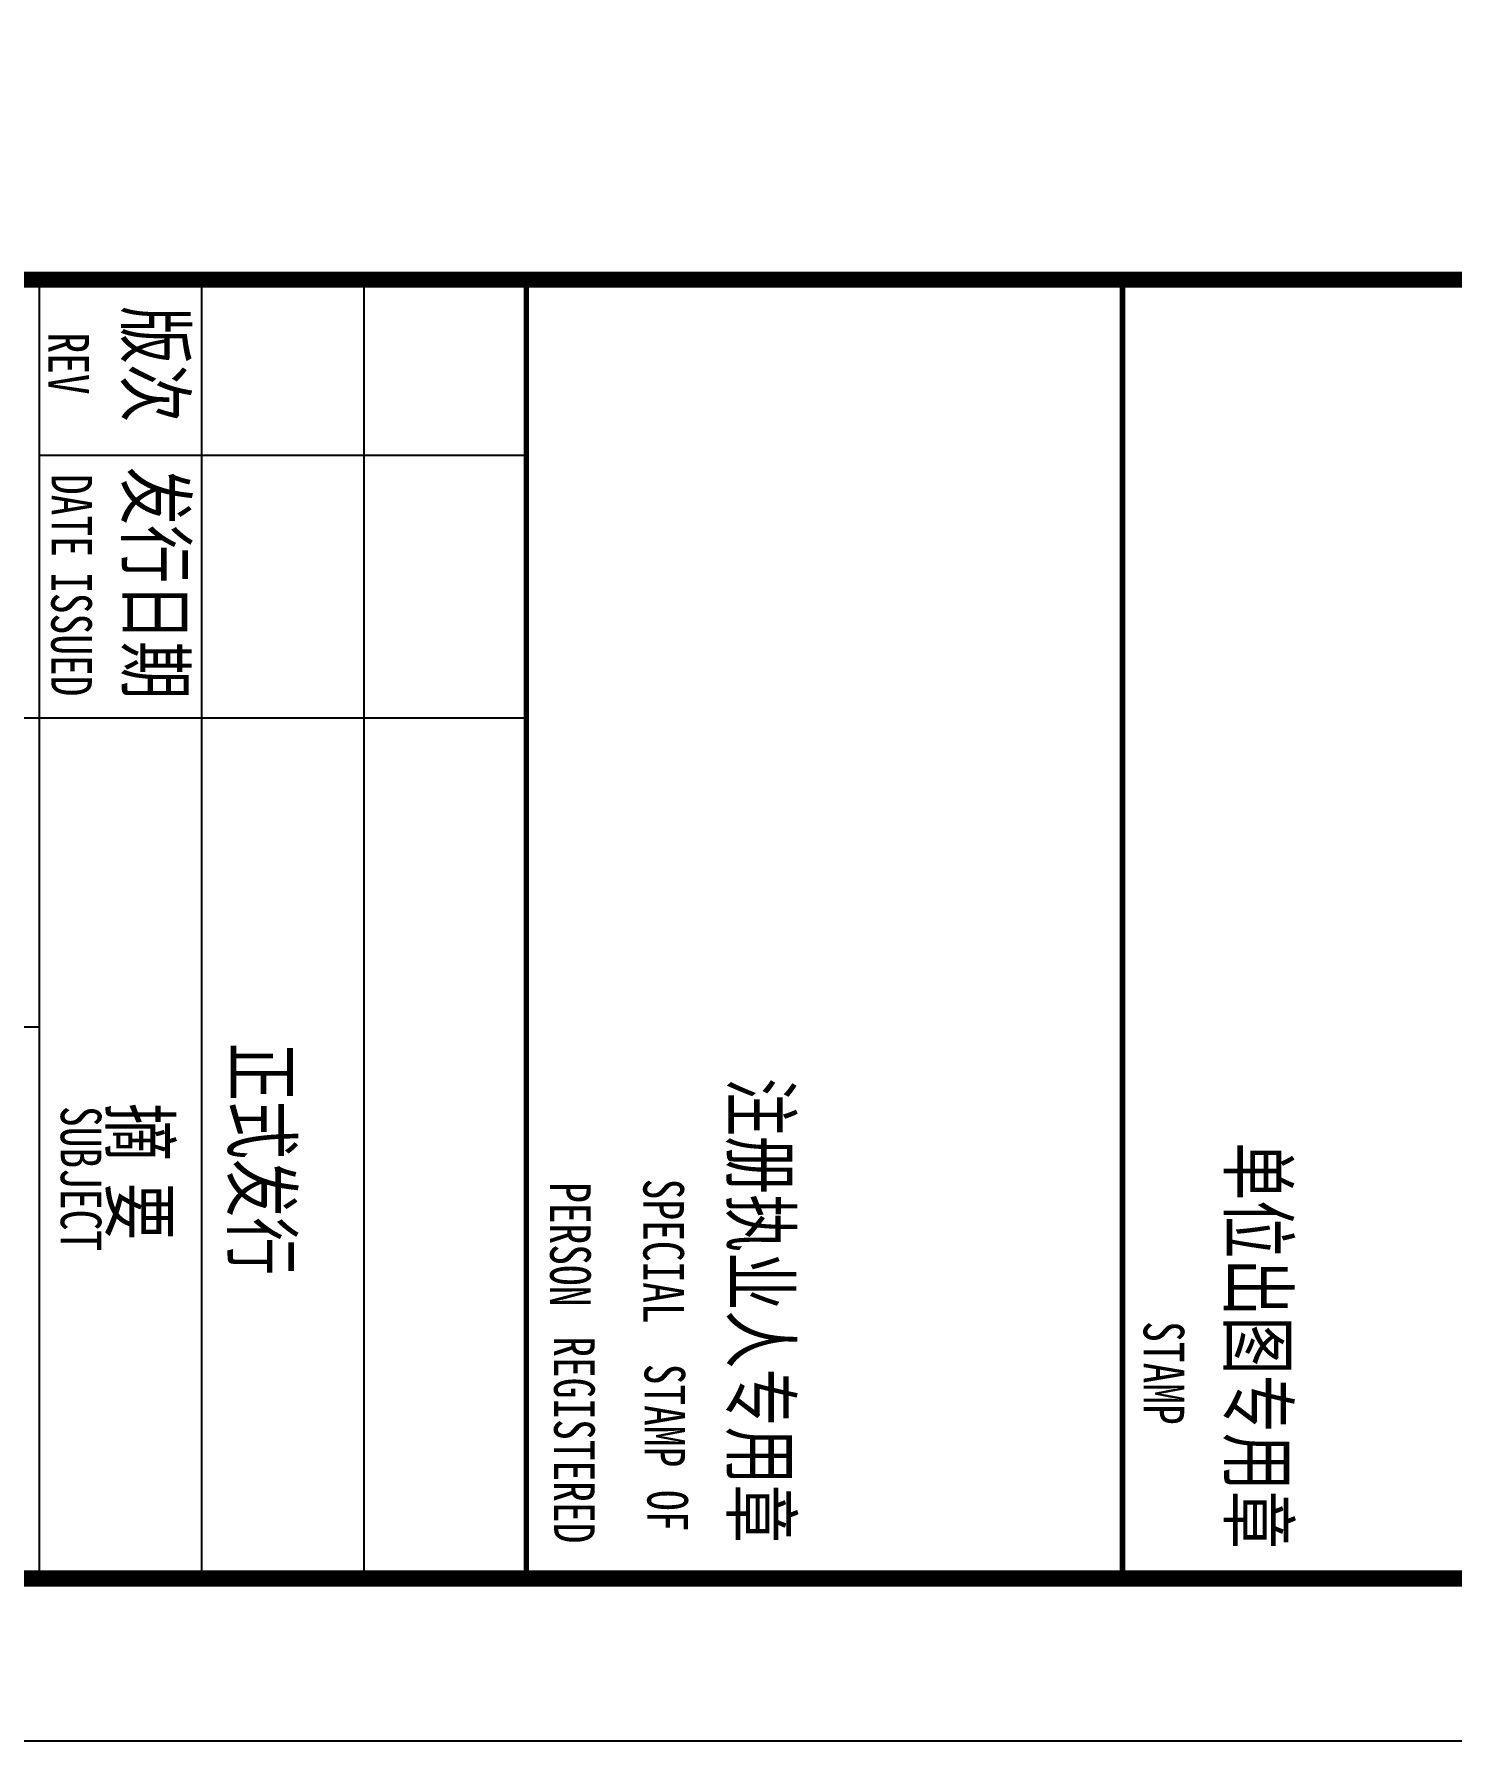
# Model space of a CAD drawing. Extents: x 174641 to 414490, y 73126 to 493158.
# Drawn here: x 323249 to 331981, y 73126 to 83639 of the extents above; entities that cross this region are included whole.
import ezdxf

# ---------------------------------------------------------------- set-up
doc = ezdxf.new("R2010")
doc.units = 0
doc.header["$LTSCALE"] = 1000
doc.header["$MEASUREMENT"] = 0
doc.layers.add('PUB_TITLE', color=7, linetype='Continuous')
doc.layers.add('TWT_TITLE', color=7, linetype='Continuous')
doc.styles.add('-宋体', font='', dxfattribs={"width": 0.8})
doc.styles.get('-宋体').set_extended_font_data('SimSun')

msp = doc.modelspace()

# ---------------------------------------------------------------- linework, layer by layer
for p, q in [((303279.9, 82126.1), (360679.9, 82126.1)), ((323280.3, 82126.1), (323280.3, 74126.1)), ((324280.3, 82126.1), (324280.3, 74126.1)), ((325280.3, 82126.1), (325280.3, 74126.1)), ((326280.3, 82126.1), (326280.3, 74126.1)), ((323280.3, 81044.8), (326280.3, 81044.8)), ((329951.7, 74149.9), (329951.7, 80101.7)), ((326280.3, 79426.1), (314280.3, 79426.1)), ((323280.3, 77521.7), (314250.9, 77521.7))]:
    msp.add_line(p, q)
at = {"const_width": 34}
for points in [[(326280.3, 82126.1), (326280.3, 74126.1)], [(329951.7, 82126.1), (329951.7, 74149.9)]]:
    msp.add_lwpolyline(points, dxfattribs=at)
at = {"layer": 'PUB_TITLE', "const_width": 100}
msp.add_lwpolyline([(360679.9, 82126.1), (360679.9, 74126.1), (303280.3, 74126.1), (303280.3, 82126.1)], close=True, dxfattribs=at)
at = {"layer": 'TWT_TITLE'}
msp.add_lwpolyline([(302280.7, 157226.1), (302280.7, 73126.1), (361680.7, 73126.1), (361680.7, 157226.1)], close=True, dxfattribs=at)
at = {"layer": 'TWT_TITLE', "const_width": 100}
msp.add_lwpolyline([(303280.7, 154726.1), (303280.7, 74126.1), (360680.7, 74126.1), (360680.7, 154726.1)], close=True, dxfattribs=at)

# ---------------------------------------------------------------- texts
at = {"style": '-宋体', "width": 0.75}
for s, height, p in [('版次', 350, (323821.5, 81964.1)), ('REV', 250, (323337.5, 81800.8)), ('发行日期', 350, (323824.6, 80973.2)), ('DATE', 250, (323356.5, 80929.3)), ('ISSUED', 250, (323354.8, 80324.8)), ('正式发行', 350, (324476.6, 77425.8)), ('注册执业人专用章', 350, (327549.1, 77210.2)), ('SUBJECT', 250, (323413.4, 77036.3)), ('摘', 350, (323724.6, 77054.3)), ('单位出图专用章', 350, (330612.2, 76814.3)), ('要', 350, (323724.6, 76566.1)), ('PERSON', 250, (326427.2, 76567.4)), ('SPECIAL', 250, (327001.4, 76588.9)), ('STAMP', 250, (330082.4, 75711.1)), ('REGISTERED', 250, (326451.8, 75618)), ('STAMP', 250, (327008.7, 75449.1)), ('OF', 250, (327026.1, 74671.2))]:
    msp.add_text(s, height=height, rotation=270, dxfattribs=at).set_placement(p)

doc.saveas('drawing.dxf')
